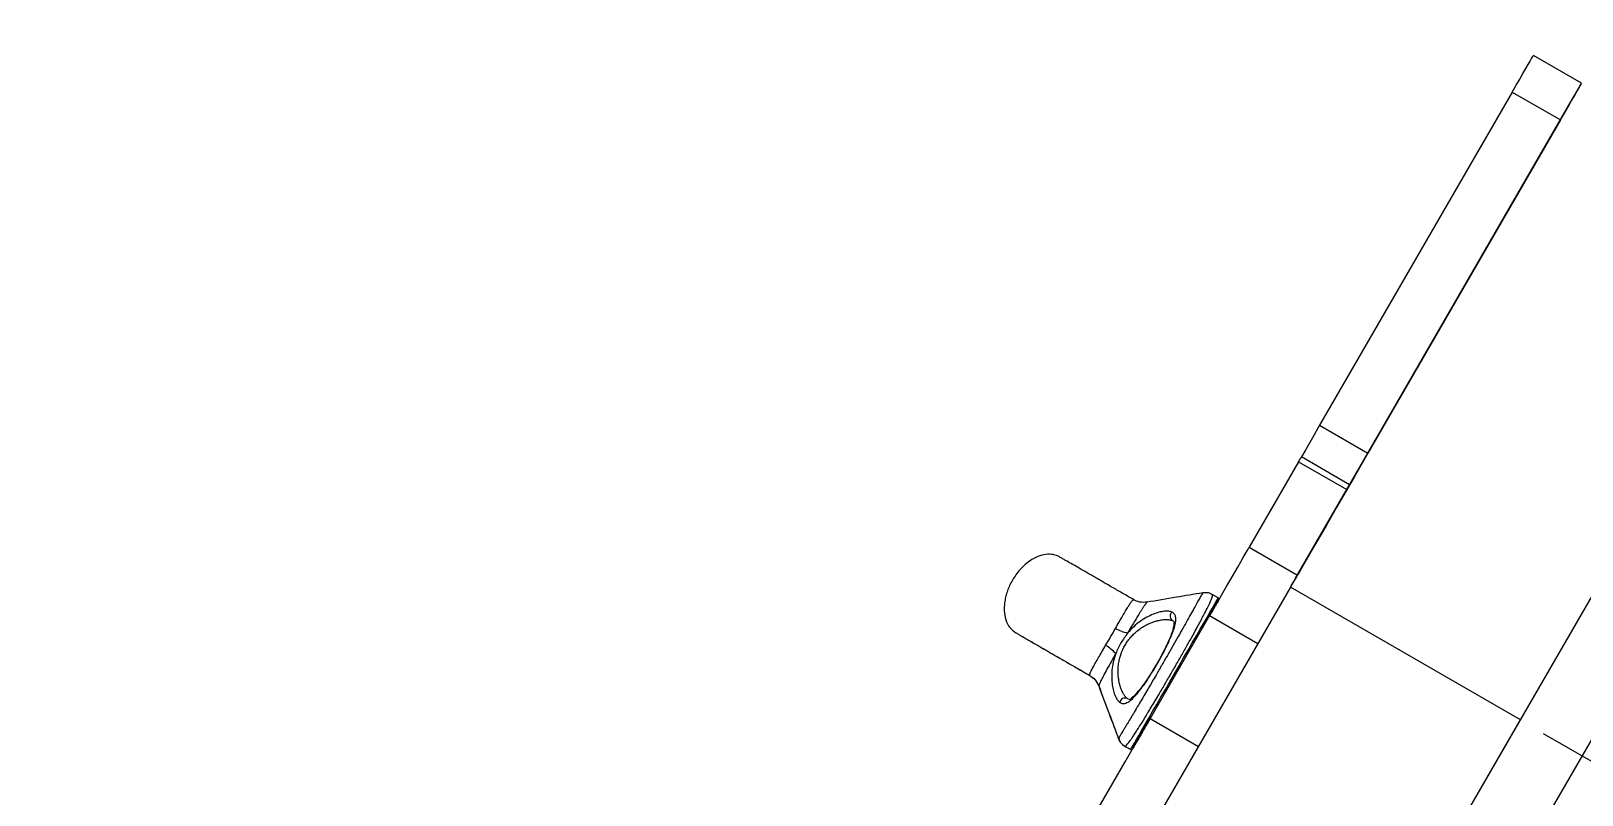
# Model space of a CAD drawing. Header units: millimetres. Extents: x -9848 to 7178, y -5300 to 6667.
# Drawn here: x -106 to 478, y -366 to -78 of the extents above; entities that cross this region are included whole.
import ezdxf

# ---------------------------------------------------------------- set-up
doc = ezdxf.new("R2010")
doc.units = ezdxf.units.MM
for name, color, linetype in [('DIKOM_ОБЪЕКТ', 7, 'Continuous'), ('DIKOM_РАЗМЕР_ЗОНА', 7, 'Continuous'), ('DIKOM_РАЗМЕР_ОБЪЕКТА', 7, 'Continuous')]:
    doc.layers.add(name, color=color, linetype=linetype)
doc.styles.add('style1', font='arial.ttf', dxfattribs={"width": 0.8})
doc.dimstyles.new('1-50', dxfattribs={"dimtxt": 300, "dimasz": 200, "dimexe": 100, "dimexo": 0, "dimgap": 100, "dimtad": 0, "dimdec": 0, "dimtxsty": 'style1', "dimcen": 0, "dimclrd": 7, "dimclre": 7, "dimadec": 1, "dimazin": 2, "dimtfac": 1, "dimtdec": 0, "dimtmove": 1, "dimatfit": 3, "dimfxl": 0, "dimlwd": 25, "dimlwe": 18, "dimarcsym": 0})

# ---------------------------------------------------------------- blocks, each defined once
blk = doc.blocks.new('*D21')
at = {"layer": 'Defpoints', "color": 0, "transparency": 16777216}
for p in [(4614.21, 781.12), (-7848.5, -207.21), (-7848.5, -4134.17)]:
    blk.add_point(p, dxfattribs=at)
at = {"layer": 'DIKOM_РАЗМЕР_ОБЪЕКТА', "color": 7, "lineweight": 18, "transparency": 16777216}
for p, q in [((4614.21, 781.12), (4614.21, -4234.17)), ((-7848.5, -207.21), (-7848.5, -4234.17))]:
    blk.add_line(p, q, dxfattribs=at)
at = {"layer": 'DIKOM_РАЗМЕР_ОБЪЕКТА', "color": 7, "lineweight": 25, "transparency": 16777216}
for p, q in [((-7648.5, -4134.17), (-2616.89, -4134.17)), ((4414.21, -4134.17), (-1537.11, -4134.17))]:
    blk.add_line(p, q, dxfattribs=at)
at = {"layer": 'DIKOM_РАЗМЕР_ОБЪЕКТА', "color": 7, "transparency": 16777216}
for points in [[(-7648.5, -4100.84), (-7648.5, -4167.51), (-7848.5, -4134.17)], [(4414.21, -4100.84), (4414.21, -4167.51), (4614.21, -4134.17)]]:
    blk.add_solid(points, dxfattribs=at)
at = {"layer": 'DIKOM_РАЗМЕР_ОБЪЕКТА', "color": 0, "transparency": 16777216, "insert": (-2077, -4134.17), "char_height": 300, "attachment_point": 5, "style": 'style1'}
blk.add_mtext('12450', dxfattribs=at)
blk = doc.blocks.new('*D19')
at = {"layer": 'Defpoints', "color": 0, "transparency": 16777216}
for p in [(6614.21, 297.4), (-9848.5, -323.22), (6614.21, -5102.94)]:
    blk.add_point(p, dxfattribs=at)
at = {"layer": 'DIKOM_РАЗМЕР_ЗОНА', "color": 7, "lineweight": 18, "transparency": 16777216}
for p, q in [((6614.21, 297.4), (6614.21, -5202.94)), ((-9848.5, -323.22), (-9848.5, -5202.94))]:
    blk.add_line(p, q, dxfattribs=at)
at = {"layer": 'DIKOM_РАЗМЕР_ЗОНА', "color": 7, "lineweight": 25, "transparency": 16777216}
for p, q in [((-9648.5, -5102.94), (-2606.89, -5102.94)), ((6414.21, -5102.94), (-1527.11, -5102.94))]:
    blk.add_line(p, q, dxfattribs=at)
at = {"layer": 'DIKOM_РАЗМЕР_ЗОНА', "color": 7, "transparency": 16777216}
for points in [[(-9648.5, -5069.6), (-9648.5, -5136.27), (-9848.5, -5102.94)], [(6414.21, -5069.6), (6414.21, -5136.27), (6614.21, -5102.94)]]:
    blk.add_solid(points, dxfattribs=at)
at = {"layer": 'DIKOM_РАЗМЕР_ЗОНА', "color": 0, "transparency": 16777216, "insert": (-2067, -5102.94), "char_height": 300, "attachment_point": 5, "style": 'style1'}
blk.add_mtext('16450', dxfattribs=at)

msp = doc.modelspace()

# ---------------------------------------------------------------- linework, layer by layer
at = {"layer": 'DIKOM_ОБЪЕКТ', "color": 7, "linetype": 'Continuous', "lineweight": 15}
for p, q in [((426.64, -386.88), (658.79, 15.22)), ((450.02, -400.38), (678.18, -5.19)), ((477.84, -98.2), (459.65, -87.7)), ((473.94, -104.96), (477.68, -98.47)), ((370.55, -284.04), (473.94, -104.96)), ((451.68, -101.51), (379.17, -227.1)), ((451.68, -101.51), (469.87, -112.01)), ((469.87, -112.01), (397.36, -237.6)), ((379.17, -227.1), (397.36, -237.6)), ((390.47, -249.52), (372.29, -239.02)), ((371.24, -240.82), (352.64, -273.05)), ((371.24, -240.82), (389.43, -251.32)), ((389.43, -251.32), (370.83, -283.55)), ((371, -283.25), (389.43, -251.32)), ((373.7, -278.58), (387.19, -255.21)), ((387.7, -254.32), (387.7, -254.32)), ((384.93, -259.13), (372.73, -280.26)), ((384.93, -259.13), (384.93, -259.13)), ((352.64, -273.05), (370.83, -283.55)), ((372.73, -280.26), (372.73, -280.26)), ((368.15, -288.17), (318.15, -374.78)), ((341.01, -292.19), (338.74, -290.88)), ((454.76, -338.17), (368.15, -288.17)), ((337.74, -298.84), (315.34, -337.66)), ((323.77, -300.72), (324.03, -300.86)), ((324.03, -300.86), (324.76, -301.56)), ((337.74, -298.84), (355.93, -309.34)), ((307.03, -330.3), (306.77, -330.13)), ((308.12, -330.62), (307.03, -330.3)), ((315.34, -337.66), (333.52, -348.16)), ((404.76, -424.78), (454.76, -338.17)), ((454.76, -338.17), (454.75, -338.18)), ((463.37, -343.26), (1037.54, -674.76)), ((303.45, -345.29), (303.45, -345.31)), ((305.73, -348.06), (308, -349.37)), ((305.74, -348.03), (308.01, -349.35))]:
    msp.add_line(p, q, dxfattribs=at)
at = {"layer": 'DIKOM_ОБЪЕКТ', "color": 7, "linetype": 'Continuous', "lineweight": 15, "flags": 128}
for points in [[(451.68, -101.51), (453.17, -98.93), (454.53, -96.58), (455.74, -94.48), (456.8, -92.64), (457.7, -91.08), (458.44, -89.8), (459.01, -88.82), (459.4, -88.14), (459.61, -87.78), (459.65, -87.7)], [(469.87, -112.01), (471.36, -109.43), (472.71, -107.08), (473.93, -104.98), (474.99, -103.14), (475.89, -101.58), (476.63, -100.3), (477.19, -99.32), (477.58, -98.64), (477.8, -98.28), (477.83, -98.22), (477.68, -98.47)], [(379.17, -227.1), (376.48, -231.77), (373.92, -236.2), (372.29, -239.02)], [(371.24, -240.82), (371.7, -240.03), (372.03, -239.47), (372.22, -239.13), (372.29, -239.02), (372.29, -239.02)], [(397.36, -237.6), (394.66, -242.27), (392.11, -246.7), (389.69, -250.88), (387.42, -254.8), (385.31, -258.46), (383.36, -261.85), (381.57, -264.95), (379.95, -267.75), (378.5, -270.26), (377.23, -272.46), (376.14, -274.36), (375.23, -275.93), (374.5, -277.19), (373.96, -278.12), (373.61, -278.72), (373.45, -279), (373.48, -278.96), (373.7, -278.58)], [(389.43, -251.32), (389.89, -250.53), (390.21, -249.97), (390.41, -249.63), (390.47, -249.52), (390.41, -249.63), (390.21, -249.97), (389.89, -250.53), (389.43, -251.32)], [(384.93, -259.13), (385.83, -257.57), (386.55, -256.31), (387.1, -255.36), (387.47, -254.72), (387.67, -254.38), (387.69, -254.35), (387.53, -254.63), (387.19, -255.21)], [(337.74, -298.84), (339.42, -295.95), (341.07, -293.09), (342.68, -290.3), (344.23, -287.61), (345.7, -285.07), (347.06, -282.7), (348.32, -280.53), (349.44, -278.59), (350.41, -276.9), (351.23, -275.49), (351.88, -274.37), (352.35, -273.55), (352.64, -273.05)], [(372.73, -280.26), (371.83, -281.82), (371.1, -283.08), (370.55, -284.03), (370.18, -284.67), (369.99, -285.01), (369.97, -285.03), (370.13, -284.75), (370.48, -284.15), (371, -283.25)], [(368.15, -288.17), (368.6, -287.4), (369.41, -285.99), (370.06, -284.87), (370.54, -284.05), (370.83, -283.55)], [(370.55, -284.04), (369.12, -286.5), (368.16, -288.18)], [(324.51, -320.76), (326.24, -317.78), (327.94, -314.82), (329.61, -311.93), (331.22, -309.14), (332.76, -306.47), (334.21, -303.97), (335.55, -301.64), (336.77, -299.53), (337.86, -297.64), (338.8, -296.01), (339.59, -294.66), (340.2, -293.59), (340.65, -292.81), (340.92, -292.34), (341.01, -292.19)], [(308.01, -349.35), (308.01, -349.35), (308.1, -349.19), (308.37, -348.72), (308.82, -347.95), (309.44, -346.87), (310.22, -345.51), (311.16, -343.89), (312.25, -342), (313.47, -339.89), (314.81, -337.56), (316.26, -335.05), (317.8, -332.39), (319.41, -329.59), (321.08, -326.71), (322.79, -323.75), (324.51, -320.76)], [(278.39, -401.64), (282.88, -393.88), (287.41, -386.02), (291.99, -378.1), (296.6, -370.1), (301.25, -362.05), (305.93, -353.95), (310.62, -345.82), (315.34, -337.66)]]:
    msp.add_lwpolyline(points, dxfattribs=at)
at = {"layer": 'DIKOM_ОБЪЕКТ', "color": 7, "linetype": 'Continuous', "lineweight": 15}
for centre, radius, start, end in [((324.89, -299.05), 2.01, 130.45565, 236.20648), ((340.76, -292.62), 0.5, 330, 60), ((311.58, -286.28), 19.73, 241.78307, 256.10612), ((288.17, -326.83), 19.74, 43.88835, 58.20226), ((305.88, -331.94), 2.01, 63.85666, 169.48491), ((308.25, -348.93), 0.5, 240, 330), ((308.26, -348.91), 0.5, 240, 330)]:
    msp.add_arc(centre, radius, start, end, dxfattribs=at)
for points, knots in [([(281.23, -276.74), (280.46, -276.39), (278.81, -275.66), (275.91, -275.68), (272.92, -276.51), (270.13, -278.06), (267.8, -279.95), (265.38, -282.51), (263.53, -285.21), (262.18, -287.98), (261.42, -289.96), (260.85, -291.96), (260.43, -294.28), (260.29, -297.14), (260.81, -300.36), (262.21, -303.41), (263.92, -304.7), (264.73, -305.32)], [0, 0, 0, 0, 0.057701, 0.122832, 0.195013, 0.269981, 0.340813, 0.401238, 0.512318, 0.564673, 0.613517, 0.658256, 0.707492, 0.776277, 0.854417, 0.930757, 1, 1, 1, 1]), ([(309.17, -292.86), (307.88, -292.12), (305.13, -290.53), (301.27, -288.3), (297.47, -286.11), (293.92, -284.06), (290.68, -282.19), (287.83, -280.55), (285.44, -279.17), (283.55, -278.08), (282.21, -277.3), (281.38, -276.82), (281.27, -276.76), (281.22, -276.73)], [0, 0, 0, 0, 0.06824, 0.14466, 0.226084, 0.312391, 0.403304, 0.49823, 0.596398, 0.696814, 0.798339, 0.899801, 1, 1, 1, 1]), ([(335.19, -290.26), (331.84, -290.83), (324.6, -292.06), (317.79, -293.2), (314.13, -293.8)], [0, 0, 0, 0, 0.463337, 1, 1, 1, 1]), ([(335.19, -290.33), (335.18, -290.32), (335.13, -290.27), (334.81, -290.79), (334.22, -291.81), (333.37, -293.35), (332.28, -295.32), (330.97, -297.69), (329.45, -300.41), (327.75, -303.44), (325.88, -306.74), (323.9, -310.22), (321.83, -313.84), (320.41, -316.3), (319.7, -317.53)], [0, 0, 0, 0, 0.031624, 0.122648, 0.213169, 0.302117, 0.390726, 0.478704, 0.565977, 0.65348, 0.740059, 0.827097, 0.913466, 1, 1, 1, 1]), ([(323.5, -320.18), (324.3, -318.79), (325.9, -316.02), (328.2, -311.97), (330.37, -308.11), (332.19, -304.84), (333.66, -302.15), (334.83, -299.98), (336, -297.75), (337.1, -295.6), (337.93, -293.85), (338.45, -292.62), (338.74, -291.81), (338.9, -291.13), (338.79, -290.98), (338.73, -290.89)], [0, 0, 0, 0, 0.092665, 0.184426, 0.275284, 0.36524, 0.430292, 0.493713, 0.555495, 0.645069, 0.730973, 0.793394, 0.854346, 0.913835, 1, 1, 1, 1]), ([(338.89, -290.97), (338.37, -290.7), (337.18, -290.11), (335.92, -290.21), (335.22, -290.26)], [0, 0, 0, 0, 0.444337, 1, 1, 1, 1]), ([(302.26, -303.67), (302.72, -302.86), (303.64, -301.27), (304.93, -299.06), (306.07, -297.1), (307.04, -295.46), (307.83, -294.19), (308.44, -293.33), (308.91, -292.85), (309.09, -292.86), (309.17, -292.86)], [0, 0, 0, 0, 0.150049, 0.296164, 0.433745, 0.563623, 0.684609, 0.796508, 0.900015, 1, 1, 1, 1]), ([(314.13, -293.82), (314.12, -293.82), (314.09, -293.83), (313.95, -294.01), (313.76, -294.25), (313.59, -294.49), (313.39, -294.77), (313.17, -295.08), (312.96, -295.39), (312.71, -295.77), (312.45, -296.16), (311.92, -296.98), (311.02, -298.42), (309.72, -300.57), (308.31, -302.93), (307.35, -304.57), (306.85, -305.43)], [0, 0, 0, 0, 0.045745, 0.123745, 0.156991, 0.197209, 0.244208, 0.270277, 0.309962, 0.347614, 0.383439, 0.417452, 0.559866, 0.708897, 0.847626, 1, 1, 1, 1]), ([(323.58, -297.52), (323.18, -297.39), (322.37, -297.11), (320.67, -297.17), (318.69, -297.55), (316.45, -298.3), (314.05, -299.43), (311.57, -300.97), (309.1, -302.93), (307.6, -304.6), (306.85, -305.43)], [0, 0, 0, 0, 0.123179, 0.245722, 0.369663, 0.493594, 0.619177, 0.745277, 0.872431, 1, 1, 1, 1]), ([(314.18, -293.8), (313.23, -293.86), (311.52, -293.98), (309.88, -293.2), (309.15, -292.85)], [0, 0, 0, 0, 0.549213, 1, 1, 1, 1]), ([(318.22, -316.63), (318.87, -315.49), (320.15, -313.2), (321.85, -309.84), (323.28, -306.71), (324.34, -303.91), (324.97, -301.54), (325.08, -299.66), (324.68, -298.26), (323.95, -297.77), (323.58, -297.52)], [0, 0, 0, 0, 0.126079, 0.251953, 0.378118, 0.503267, 0.628638, 0.753006, 0.876842, 1, 1, 1, 1]), ([(341.19, -292.87), (341.19, -292.87), (341.23, -292.79), (341.09, -293.05), (340.74, -293.65), (340.14, -294.7), (339.4, -295.98), (338.55, -297.45), (337.92, -298.54), (337.53, -299.21), (337.52, -299.24)], [0, 0, 0, 0, 0.000177, 0.178023, 0.36137, 0.549862, 0.697231, 0.844586, 0.995092, 1, 1, 1, 1]), ([(298.57, -310.05), (299.2, -309), (300.47, -306.89), (301.66, -304.74), (302.26, -303.67)], [0, 0, 0, 0, 0.500003, 1, 1, 1, 1]), ([(306.77, -330.13), (306.52, -329.92), (306.02, -329.5), (305.34, -328.53), (304.77, -327.44), (304.31, -326.27), (303.95, -325.13), (303.64, -323.89), (303.39, -322.39), (303.23, -320.62), (303.25, -318.59), (303.48, -316.65), (303.87, -314.85), (304.55, -312.65), (305.55, -310.5), (306.82, -308.51), (307.89, -307.12), (309.07, -305.85), (310.44, -304.61), (312.01, -303.44), (313.77, -302.4), (315.28, -301.7), (316.53, -301.23), (317.57, -300.9), (318.54, -300.65), (319.49, -300.47), (320.75, -300.3), (322.34, -300.26), (323.29, -300.57), (323.77, -300.72)], [0, 0, 0, 0, 0.041221, 0.082127, 0.125021, 0.156173, 0.187528, 0.218759, 0.249821, 0.293054, 0.333992, 0.374655, 0.406581, 0.437315, 0.49953, 0.530549, 0.561989, 0.592743, 0.624704, 0.665592, 0.706686, 0.750009, 0.774588, 0.798194, 0.828687, 0.850708, 0.875263, 0.93758, 1, 1, 1, 1]), ([(324.34, -301.58), (324.33, -301.59), (324.3, -301.6), (324.32, -302.06), (324.2, -302.96), (323.78, -304.61), (323.1, -306.5), (322.17, -308.71), (320.97, -311.23), (319.51, -314.04), (317.8, -317.1), (315.96, -320.16), (314.16, -322.95), (312.57, -325.21), (311.22, -326.95), (310.04, -328.32), (309.17, -329.17), (308.43, -329.77), (308.08, -330), (308.08, -330.12), (308.08, -330.18)], [0, 0, 0, 0, 0.018417, 0.037991, 0.106429, 0.166338, 0.226586, 0.289476, 0.35541, 0.426359, 0.501667, 0.581877, 0.658125, 0.725562, 0.783278, 0.836868, 0.892656, 0.921907, 0.959181, 1, 1, 1, 1]), ([(264.72, -305.31), (264.79, -305.35), (264.92, -305.43), (265.91, -306), (267.31, -306.81), (268.99, -307.79), (270.83, -308.85), (272.72, -309.94), (274.56, -311), (276.28, -311.99), (277.85, -312.9), (279.37, -313.78), (281.07, -314.76), (283.5, -316.16), (286.93, -318.15), (290.14, -320), (292.25, -321.22), (292.67, -321.46)], [0, 0, 0, 0, 0.116697, 0.223997, 0.321059, 0.407693, 0.484076, 0.550664, 0.608125, 0.657109, 0.69825, 0.732376, 0.770636, 0.81823, 0.893636, 0.979152, 1, 1, 1, 1]), ([(264.73, -305.32), (264.8, -305.36), (264.93, -305.43), (265.92, -306), (267.32, -306.81), (269, -307.78), (270.84, -308.84), (272.73, -309.93), (274.56, -310.99), (276.29, -311.99), (277.86, -312.89), (279.38, -313.77), (281.08, -314.75), (283.5, -316.15), (286.94, -318.13), (290.15, -319.98), (292.26, -321.21), (292.68, -321.44)], [0, 0, 0, 0, 0.116691, 0.223992, 0.321053, 0.407686, 0.484071, 0.55066, 0.608121, 0.657106, 0.69825, 0.732376, 0.770637, 0.818234, 0.893643, 0.979163, 1, 1, 1, 1]), ([(306.85, -305.43), (305.97, -306.64), (304.22, -309.05), (303, -311.78), (302.39, -313.14)], [0, 0, 0, 0, 0.499976, 1, 1, 1, 1]), ([(292.67, -321.44), (292.62, -321.36), (292.52, -321.21), (292.71, -320.57), (293.15, -319.62), (293.85, -318.3), (294.79, -316.64), (295.91, -314.67), (297.19, -312.44), (298.1, -310.85), (298.57, -310.05)], [0, 0, 0, 0, 0.099157, 0.203179, 0.314649, 0.43518, 0.5656, 0.70402, 0.849958, 1, 1, 1, 1]), ([(302.39, -313.14), (301.8, -314.18), (300.64, -316.23), (299.07, -319.05), (297.75, -321.49), (296.77, -323.4), (296.19, -324.65), (295.96, -325.25), (295.99, -325.23), (296, -325.22)], [0, 0, 0, 0, 0.181306, 0.357667, 0.523855, 0.677543, 0.816554, 0.942515, 1, 1, 1, 1]), ([(302.39, -313.14), (302.05, -314.21), (301.36, -316.33), (300.9, -319.44), (300.8, -322.34), (301.02, -324.98), (301.49, -327.29), (302.14, -329.21), (302.94, -330.72), (303.58, -331.29), (303.9, -331.57)], [0, 0, 0, 0, 0.127619, 0.254179, 0.380617, 0.505084, 0.629622, 0.752879, 0.876458, 1, 1, 1, 1]), ([(319.7, -317.53), (319.49, -317.9), (318.9, -318.92), (317.8, -320.83), (316.25, -323.49), (314.58, -326.36), (312.89, -329.24), (311.27, -331.98), (309.75, -334.55), (308.37, -336.88), (307.44, -338.43), (306.8, -339.49), (306.42, -340.12), (306.05, -340.74), (305.69, -341.32), (305.35, -341.89), (304.8, -342.81), (304.14, -343.9), (303.73, -344.62), (303.56, -344.95), (303.5, -345.09), (303.46, -345.2), (303.44, -345.26), (303.45, -345.28), (303.45, -345.29)], [0, 0, 0, 0, 0.026024, 0.070315, 0.132803, 0.212865, 0.27658, 0.348853, 0.4288, 0.494667, 0.565399, 0.589927, 0.614992, 0.640644, 0.666941, 0.69396, 0.721614, 0.809688, 0.898822, 0.92151, 0.944211, 0.966896, 0.989617, 1, 1, 1, 1]), ([(303.9, -331.57), (304.31, -331.77), (305.13, -332.17), (306.58, -331.78), (308.21, -330.67), (310.02, -328.83), (311.99, -326.38), (314.05, -323.43), (316.17, -320.14), (317.54, -317.8), (318.22, -316.63)], [0, 0, 0, 0, 0.123446, 0.247161, 0.372004, 0.496775, 0.622306, 0.748249, 0.873768, 1, 1, 1, 1]), ([(305.75, -348), (305.77, -348.02), (305.85, -348.1), (306.17, -347.93), (306.78, -347.32), (307.66, -346.19), (308.58, -344.87), (309.47, -343.54), (310.67, -341.68), (312.28, -339.12), (314.07, -336.18), (315.74, -333.4), (317.19, -330.97), (318.96, -327.98), (321.08, -324.37), (322.69, -321.58), (323.5, -320.18)], [0, 0, 0, 0, 0.027307, 0.087045, 0.176493, 0.269324, 0.325861, 0.384109, 0.444065, 0.537172, 0.634124, 0.693458, 0.753452, 0.814115, 0.906308, 1, 1, 1, 1]), ([(292.63, -321.44), (293.3, -321.9), (294.79, -322.92), (295.54, -324.46), (295.96, -325.3)], [0, 0, 0, 0, 0.450406, 1, 1, 1, 1]), ([(292.64, -321.42), (293.3, -321.88), (294.79, -322.9), (295.56, -324.45), (295.98, -325.32)], [0, 0, 0, 0, 0.443426, 1, 1, 1, 1]), ([(295.95, -325.24), (297.27, -328.78), (299.81, -335.55), (302.27, -342.15), (303.45, -345.31)], [0, 0, 0, 0, 0.522673, 1, 1, 1, 1]), ([(295.96, -325.29), (297.27, -328.82), (299.8, -335.57), (302.26, -342.17), (303.43, -345.32)], [0, 0, 0, 0, 0.522133, 1, 1, 1, 1]), ([(308.68, -349.18), (308.71, -349.14), (308.75, -349.06), (309.14, -348.38), (309.73, -347.36), (310.48, -346.07), (311.32, -344.62), (312.3, -342.92), (313.67, -340.54), (314.88, -338.44), (315.65, -337.12)], [0, 0, 0, 0, 0.127018, 0.257961, 0.392583, 0.497838, 0.603076, 0.710571, 0.818047, 1, 1, 1, 1]), ([(315.1, -338.06), (314.97, -338.3), (314.38, -339.32), (313.03, -341.66), (311.6, -344.12), (310.49, -346.05), (309.75, -347.34), (309.15, -348.37), (308.78, -349.02), (308.65, -349.23), (308.78, -349.02), (309.15, -348.37), (309.75, -347.34), (310.49, -346.05), (311.33, -344.6), (312.31, -342.9), (313.68, -340.52), (314.89, -338.43), (315.65, -337.11)], [0, 0, 0, 0, 0.01654, 0.071455, 0.181149, 0.23493, 0.288704, 0.357493, 0.424403, 0.489297, 0.554196, 0.621105, 0.68989, 0.743671, 0.797444, 0.852367, 0.907284, 1, 1, 1, 1]), ([(303.43, -345.31), (303.65, -345.8), (304.17, -346.94), (305.25, -347.71), (305.87, -348.14)], [0, 0, 0, 0, 0.431096, 1, 1, 1, 1]), ([(303.44, -345.29), (303.66, -345.78), (304.18, -346.93), (305.27, -347.69), (305.89, -348.12)], [0, 0, 0, 0, 0.431075, 1, 1, 1, 1])]:
    msp.add_open_spline(points, degree=3, knots=knots, dxfattribs=at)

# ---------------------------------------------------------------- dimensions: what is measured, and where the dimension line sits
at = {"layer": 'DIKOM_РАЗМЕР_ЗОНА'}
dim = msp.add_linear_dim(base=(6614.21, -5102.94), p1=(-9848.5, -323.22), p2=(6614.21, 297.4), text='16450', dimstyle='1-50', override={"dimscale": 1, "dimtix": 0, "dimtofl": 1, "dimtmove": 1, "dimatfit": 3}, dxfattribs=at)
dim.commit()
dim.dimension.update_dxf_attribs({"geometry": '*D19', "text_midpoint": (-2067, -5102.94), "dimtype": 160})
at = {"layer": 'DIKOM_РАЗМЕР_ОБЪЕКТА'}
dim = msp.add_linear_dim(base=(-7848.5, -4134.17), p1=(4614.21, 781.12), p2=(-7848.5, -207.21), text='12450', dimstyle='1-50', override={"dimscale": 1, "dimtix": 0, "dimtofl": 1, "dimtmove": 1, "dimatfit": 3}, dxfattribs=at)
dim.commit()
dim.dimension.update_dxf_attribs({"geometry": '*D21', "text_midpoint": (-2077, -4134.17), "dimtype": 160})

doc.saveas('drawing.dxf')
